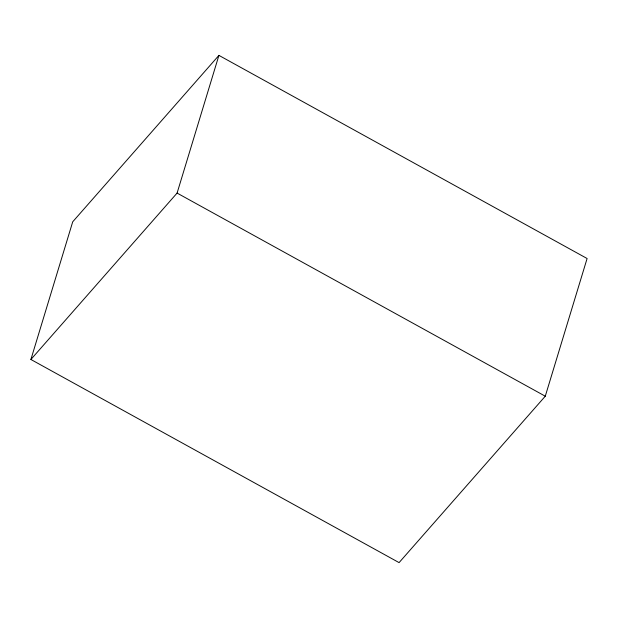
<?xml version="1.0" encoding="UTF-8"?>
<svg xmlns="http://www.w3.org/2000/svg" width="618" height="618" viewBox="0 0 618 618"><rect width="100%" height="100%" fill="white"/><g stroke="black" fill="none" stroke-linecap="round" stroke-linejoin="round"><path stroke-width="0.93" d="M30.9 359.483L72.723 221.792L218.919 55.381L587.1 258.517L545.277 396.208L399.081 562.619L30.9 359.483L177.088 193.079L218.919 55.381M177.088 193.079L545.277 396.208"/></g></svg>
